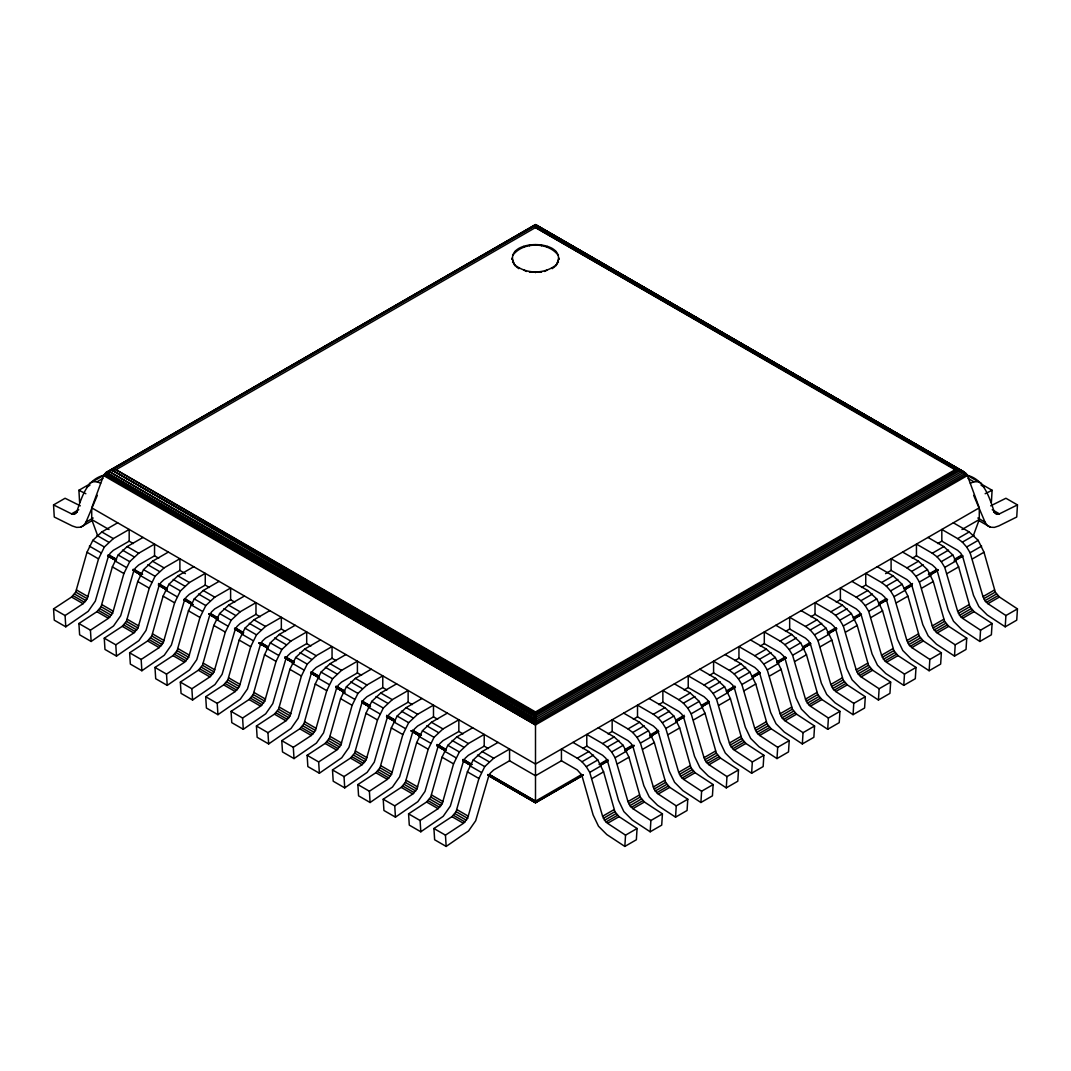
<?xml version="1.0" encoding="UTF-8"?>
<svg xmlns="http://www.w3.org/2000/svg" width="1071" height="1071" viewBox="0 0 1071 1071"><rect width="100%" height="100%" fill="white"/><g stroke="black" fill="none" stroke-linecap="round" stroke-linejoin="round"><path stroke-width="1.5" d="M991.385 502.366L992.094 490.277L982 484.453M990.688 505.833L1005.923 498.256L1017.45 504.91L1016.74 517.012L998.734 525.955L994.357 527.387L990.407 527.213L987.221 525.419L985.039 522.153L973.673 495.338M498.042 742.404L482.191 751.561L473.208 759.968L467.398 771.843L456.085 811.671L451.935 816.651L433.929 828.499L434.639 839.771L446.165 846.425L468.549 830.962L475.685 820.747L488.389 777.238L490.478 772.954L493.718 769.929L509.568 760.771L535.5 775.752L561.432 760.771L577.282 769.929L581.767 775.029L593.133 814.977L598.502 826.223L606.829 834.577L624.835 846.425L625.544 835.152L637.071 828.499L619.065 816.651L614.915 811.671L603.602 771.843L597.792 759.968L588.809 751.561L572.958 742.404M637.071 828.499L636.361 839.771L624.835 846.425M582.651 748.535L586.788 746.139L602.638 755.283L605.878 758.308L607.967 762.592L618.489 800.332L623.858 811.59L632.185 819.931L650.191 831.792L650.9 820.506L662.427 813.853L644.421 802.005L640.271 797.025L628.972 757.21L623.148 745.322L614.165 736.915L598.328 727.771M662.427 813.853L661.717 825.125L650.191 831.792M608.007 733.889L612.157 731.493L628.008 740.65L631.234 743.676L633.336 747.946L643.845 785.686L649.227 796.944L657.54 805.298L675.547 817.146L676.256 805.874L687.783 799.22L669.777 787.359L665.64 782.392L654.327 742.564L648.504 730.676L639.534 722.282L623.683 713.125M687.783 799.22L687.073 810.493L675.547 817.146M633.363 719.257L637.513 716.86L653.364 726.004L656.59 729.03L658.692 733.314L669.214 771.053L674.583 782.299L682.896 790.652L700.903 802.5L701.612 791.228L713.139 784.574L695.133 772.727L690.996 767.746L679.683 727.932L673.86 716.044L664.89 707.636L649.039 698.493M713.139 784.574L712.429 795.847L700.903 802.5M658.719 704.611L662.869 702.215L678.719 711.358L681.946 714.384L684.048 718.668L694.57 756.407L699.939 767.666L708.266 776.02L726.272 787.868L726.981 776.582L738.508 769.929L720.502 758.081L716.352 753.1L705.039 713.286L699.229 701.398L690.246 692.991L674.395 683.847M738.508 769.929L737.799 781.214L726.272 787.868M684.074 689.965L688.225 687.569L704.075 696.726L707.315 699.751L709.404 704.022L719.926 741.761L725.295 753.02L733.622 761.374L751.628 773.222L752.337 761.95L763.864 755.296L745.858 743.448L741.708 738.468L730.409 698.64L724.585 686.765L715.602 678.358L699.751 669.201M763.864 755.296L763.154 766.568L751.628 773.222M709.444 675.332L713.594 672.936L729.431 682.08L732.671 685.105L734.76 689.389L745.282 727.129L750.651 738.388L758.978 746.728L776.984 758.576L777.693 747.304L789.22 740.65L771.214 728.802L767.064 723.822L755.765 684.008L749.941 672.119L740.958 663.712L725.121 654.568M789.22 740.65L788.51 751.922L776.984 758.576M734.8 660.687L738.95 658.29L754.801 667.447L758.027 670.473L760.129 674.743L770.651 712.483L776.02 723.742L784.333 732.095L802.34 743.943L803.049 732.671L814.576 726.004L796.57 714.156L792.433 709.189L781.12 669.362L775.297 657.474L766.327 649.08L750.476 639.923M814.576 726.004L813.866 737.29L802.34 743.943M760.156 646.041L764.306 643.644L780.157 652.801L783.383 655.827L785.485 660.111L796.007 697.85L801.376 709.096L809.703 717.45L827.709 729.297L828.405 718.025L839.932 711.372L821.926 699.524L817.789 694.543L806.476 654.716L800.666 642.841L791.683 634.434L775.832 625.277M839.932 711.372L839.236 722.644L827.709 729.297M785.512 631.408L789.662 629.012L805.512 638.155L808.752 641.181L810.841 645.465L821.363 683.204L826.732 694.463L835.059 702.804L853.065 714.665L853.774 703.379L865.301 696.726L847.295 684.878L843.145 679.898L831.832 640.083L826.022 628.195L817.039 619.788L801.188 610.644M865.301 696.726L864.592 708.011L853.065 714.665M810.881 616.762L815.018 614.366L830.868 623.523L834.108 626.548L836.197 630.819L846.719 668.558L852.088 679.817L860.415 688.171L878.421 700.019L879.13 688.747L890.657 682.093L872.651 670.232L868.501 665.265L857.202 625.437L851.378 613.549L842.395 605.155L826.544 595.998M890.657 682.093L889.947 693.365L878.421 700.019M836.237 602.13L840.387 599.733L856.238 608.877L859.464 611.902L861.566 616.186L872.075 653.926L877.457 665.171L885.771 673.525L903.777 685.373L904.486 674.101L916.013 667.447L898.007 655.599L893.87 650.619L882.558 610.805L876.734 598.917L867.764 590.509L851.914 581.366M916.013 667.447L915.303 678.719L903.777 685.373M861.593 587.484L865.743 585.087L881.594 594.244L884.82 597.257L886.922 601.541L897.444 639.28L902.813 650.539L911.126 658.893L929.133 670.741L929.842 659.455L941.369 652.801L923.363 640.953L919.226 635.973L907.913 596.159L902.09 584.271L893.12 575.877L877.269 566.72M941.369 652.801L940.659 664.087L929.133 670.741M885.57 573.641L891.099 570.441L906.95 579.598L910.176 582.624L912.278 586.895L922.8 624.647L928.169 635.893L936.496 644.247L954.502 656.095L955.212 644.822L966.738 638.169L948.732 626.321L944.582 621.341L933.269 581.513L927.459 569.638L918.476 561.231L902.625 552.074M966.738 638.169L966.029 649.441L954.502 656.095M912.305 558.205L916.455 555.809L932.306 564.953L935.545 567.978L937.634 572.262L948.156 610.001L953.525 621.26L961.852 629.601L979.858 641.462L980.567 630.176L992.094 623.523L974.088 611.675L969.938 606.695L958.639 566.88L952.815 554.992L943.832 546.585L927.981 537.441M992.094 623.523L991.385 634.795L979.858 641.462M937.674 543.559L941.824 541.163L957.661 550.32L960.901 553.346L962.99 557.616L973.512 595.356L978.881 606.614L987.208 614.968L1005.214 626.816L1005.923 615.544L1017.45 608.89L999.444 597.029L995.294 592.062L983.995 552.234L978.171 540.346L969.188 531.952L953.351 522.795M1017.45 608.89L1016.74 620.163L1005.214 626.816M511.871 258.968L511.871 258.231L515.044 265.795C497.988 237.561 573.012 237.561 555.956 265.795L559.129 258.231L559.129 258.968M133.326 543.559L129.176 541.163L113.339 550.32L110.099 553.346L108.01 557.616L95.306 601.139L88.17 611.354L65.786 626.816L54.26 620.163L53.55 608.89L71.556 597.029L75.706 592.062L87.005 552.234L92.829 540.346L101.812 531.952L117.649 522.795M65.786 626.816L65.077 615.544L83.083 603.683L87.233 598.716L98.532 558.888L104.356 547L113.339 538.606L129.176 529.449L129.176 541.163M158.695 558.205L154.545 555.809L138.695 564.953L135.455 567.978L133.366 572.262L120.662 615.785L113.526 625.986L91.142 641.462L79.615 634.795L78.906 623.523L96.912 611.675L101.062 606.695L112.361 566.88L118.185 554.992L127.168 546.585L143.019 537.441M91.142 641.462L90.433 630.176L108.439 618.328L112.589 613.348L123.888 573.534L129.711 561.646L138.695 553.238L154.545 544.095L154.545 555.809M185.43 573.641L179.901 570.441L164.05 579.598L160.824 582.624L158.722 586.895L146.017 630.417L138.895 640.632L116.498 656.095L104.971 649.441L104.262 638.169L122.268 626.321L126.418 621.341L137.731 581.513L143.541 569.638L152.524 561.231L168.375 552.074M116.498 656.095L115.788 644.822L133.795 632.974L137.945 627.994L149.257 588.166L155.067 576.292L164.05 567.884L179.901 558.741L179.901 570.441M209.407 587.484L205.257 585.087L189.406 594.244L186.18 597.257L184.078 601.541L171.373 645.063L164.251 655.265L141.867 670.741L130.341 664.087L129.631 652.801L147.637 640.953L151.774 635.973L163.087 596.159L168.91 584.271L177.88 575.877L193.731 566.72M141.867 670.741L141.158 659.455L159.164 647.607L163.301 642.64L174.613 602.812L180.437 590.924L189.406 582.53L205.257 573.373L205.257 585.087M234.763 602.13L230.613 599.733L214.762 608.877L211.536 611.902L209.434 616.186L196.743 659.696L189.607 669.911L167.223 685.373L155.697 678.719L154.987 667.447L172.993 655.599L177.13 650.619L188.442 610.805L194.266 598.917L203.236 590.509L219.086 581.366M167.223 685.373L166.514 674.101L184.52 662.253L188.657 657.273L199.969 617.458L205.793 605.57L214.762 597.163L230.613 588.019L230.613 599.733M260.119 616.762L255.982 614.366L240.132 623.523L236.892 626.548L234.803 630.819L222.099 674.342L214.963 684.556L192.579 700.019L181.053 693.365L180.343 682.093L198.349 670.232L202.499 665.265L213.798 625.437L219.622 613.549L228.605 605.155L244.456 595.998M192.579 700.019L191.87 688.747L209.876 676.899L214.026 671.919L225.325 632.091L231.149 620.216L240.132 611.809L255.982 602.652L255.982 614.366M285.488 631.408L281.338 629.012L265.488 638.155L262.248 641.181L260.159 645.465L247.455 688.988L240.319 699.189L217.935 714.665L206.408 708.011L205.699 696.726L223.705 684.878L227.855 679.898L239.168 640.083L244.978 628.195L253.961 619.788L269.812 610.644M217.935 714.665L217.226 703.379L235.232 691.531L239.382 686.551L250.694 646.737L256.505 634.849L265.488 626.441L281.338 617.298L281.338 629.012M310.844 646.041L306.694 643.644L290.843 652.801L287.617 655.827L285.515 660.111L272.81 703.62L265.688 713.835L243.291 729.297L231.764 722.644L231.068 711.372L249.074 699.524L253.211 694.543L264.524 654.716L270.334 642.841L279.317 634.434L295.168 625.277M243.291 729.297L242.595 718.025L260.601 706.177L264.738 701.197L276.05 661.383L281.86 649.495L290.843 641.087L306.694 631.944L306.694 643.644M336.2 660.687L332.05 658.29L316.199 667.447L312.973 670.473L310.871 674.743L298.18 718.266L291.044 728.481L268.66 743.943L257.134 737.29L256.424 726.004L274.43 714.156L278.567 709.189L289.88 669.362L295.703 657.474L304.673 649.08L320.524 639.923M268.66 743.943L267.951 732.671L285.957 720.81L290.094 715.843L301.406 676.015L307.23 664.127L316.199 655.733L332.05 646.576L332.05 658.29M361.556 675.332L357.406 672.936L341.569 682.08L338.329 685.105L336.24 689.389L323.536 732.899L316.4 743.113L294.016 758.576L282.49 751.922L281.78 740.65L299.786 728.802L303.936 723.822L315.235 684.008L321.059 672.119L330.042 663.712L345.879 654.568M294.016 758.576L293.307 747.304L311.313 735.456L315.463 730.476L326.762 690.661L332.586 678.773L341.569 670.366L357.406 661.222L357.406 672.936M386.926 689.965L382.775 687.569L366.925 696.726L363.685 699.751L361.596 704.022L348.892 747.545L341.756 757.759L319.372 773.222L307.846 766.568L307.136 755.296L325.142 743.448L329.292 738.468L340.591 698.64L346.415 686.765L355.398 678.358L371.249 669.201M319.372 773.222L318.663 761.95L336.669 750.102L340.819 745.121L352.118 705.294L357.942 693.419L366.925 685.012L382.775 675.855L382.775 687.569M412.281 704.611L408.131 702.215L392.281 711.358L389.054 714.384L386.952 718.668L374.248 762.191L367.125 772.392L344.728 787.868L333.201 781.214L332.492 769.929L350.498 758.081L354.648 753.1L365.961 713.286L371.771 701.398L380.754 692.991L396.605 683.847M344.728 787.868L344.019 776.582L362.025 764.734L366.175 759.754L377.487 719.94L383.298 708.051L392.281 699.658L408.131 690.5L408.131 702.215M437.637 719.257L433.487 716.86L417.636 726.004L414.41 729.03L412.308 733.314L399.603 776.823L392.481 787.038L370.097 802.5L358.571 795.847L357.861 784.574L375.867 772.727L380.004 767.746L391.317 727.932L397.14 716.044L406.11 707.636L421.961 698.493M370.097 802.5L369.388 791.228L387.394 779.38L391.531 774.4L402.843 734.586L408.667 722.697L417.636 714.29L433.487 705.146L433.487 716.86M462.993 733.889L458.843 731.493L442.992 740.65L439.766 743.676L437.664 747.946L424.973 791.469L417.837 801.684L395.453 817.146L383.927 810.493L383.217 799.22L401.223 787.359L405.36 782.392L416.673 742.564L422.496 730.676L431.466 722.282L447.317 713.125M395.453 817.146L394.744 805.874L412.75 794.026L416.887 789.046L428.199 749.218L434.023 737.33L442.992 728.936L458.843 719.779L458.843 731.493M488.349 748.535L484.212 746.139L468.362 755.283L465.122 758.308L463.033 762.592L450.329 806.115L443.193 816.316L420.809 831.792L409.283 825.125L408.573 813.853L426.579 802.005L430.729 797.025L442.028 757.21L447.852 745.322L456.835 736.915L472.672 727.771M420.809 831.792L420.1 820.506L438.106 808.659L442.256 803.678L453.555 763.864L459.379 751.976L468.362 743.569L484.212 734.425L484.212 746.139M446.165 846.425L445.456 835.152L463.462 823.304L467.612 818.324L478.924 778.51L484.735 766.622L493.718 758.214L509.568 749.071L509.568 760.771M97.943 536.437L91.718 519.542L91.718 507.828L103.606 475.551L106.257 472.391L535.5 224.575L964.221 472.057L967.394 475.551L979.282 507.828L979.282 519.542L973.057 536.437M89.362 483.49L104.356 475.082C86.349 479.54 81.972 497.078 76.483 512.487L74.555 514.308L71.556 513.852L53.55 504.91L54.26 517.012L72.266 525.955L76.643 527.387L80.593 527.213L83.779 525.419L85.961 522.153L97.327 495.338M558.326 254.711L558.326 255.434C548.285 241.671 522.715 241.671 512.674 255.434L512.674 254.711M515.044 265.059C526.343 274.23 544.657 274.23 555.956 265.059M554.711 266.733L552.208 268.62L552.208 267.884M959.522 470.156L966.752 474.333L535.5 723.313L104.717 473.743L285.421 369.415M288.313 367.741L521.042 233.371M523.933 231.711L535.5 225.03L547.094 231.711L535.5 225.03M967.394 475.551L535.5 724.906L104.048 474.64L109.831 471.294M53.55 504.91L65.077 498.256L80.312 505.833M79.615 502.366L78.906 490.277L89 484.453M87.005 486.903L89.884 485.243M92.829 481.736L97.1 481.803L102.87 478.483M71.556 513.852L78.759 509.702M73.136 514.375L77.46 511.884M85.961 522.153L93.164 518.003M80.593 527.213L92.427 520.426M535.5 719.578L108.573 471.146L116.003 469.754L535.5 711.947L954.997 469.754L964.221 472.057L535.5 719.578L106.257 472.391L535.5 224.656L964.221 472.057M966.752 474.333L535.5 225.633L958.117 469.982L535.5 713.982L112 470.129L535.5 712.898L956.537 469.808L535.5 225.633L112 470.129L535.5 715.709L960.326 470.437M962.401 471.133L535.5 717.61L108.573 471.146L535.5 715.709M104.717 473.743L535.5 721.519L965.694 473.141L535.5 224.575L535.5 227.561L116.003 469.754L535.5 712.898M979.282 507.828L535.5 764.038L91.718 507.828M961.986 529.516L979.282 519.542M561.432 760.771L561.432 749.071L577.282 758.214L588.809 751.561M586.788 746.139L586.788 734.425L602.638 743.569L614.165 736.915M612.157 731.493L612.157 719.779L628.008 728.936L639.534 722.282M637.513 716.86L637.513 705.146L653.364 714.29L664.89 707.636M662.869 702.215L662.869 690.5L678.719 699.658L690.246 692.991M688.225 687.569L688.225 675.855L704.075 685.012L715.602 678.358M713.594 672.936L713.594 661.222L729.431 670.366L740.958 663.712M738.95 658.29L738.95 646.576L754.801 655.733L766.327 649.08M764.306 643.644L764.306 631.944L780.157 641.087L791.683 634.434M789.662 629.012L789.662 617.298L805.512 626.441L817.039 619.788M815.018 614.366L815.018 602.652L830.868 611.809L842.395 605.155M840.387 599.733L840.387 588.019L856.238 597.163L867.764 590.509M865.743 585.087L865.743 573.373L881.594 582.53L893.12 575.877M891.099 570.441L891.099 558.741L906.95 567.884L918.476 561.231M916.455 555.809L916.455 544.095L932.306 553.238L943.832 546.585M941.824 541.163L941.824 529.449L957.661 538.606L969.188 531.952M577.282 758.214L581.981 761.749L593.508 755.095M602.638 743.569L607.337 747.116L618.864 740.463M628.008 728.936L632.707 732.47L644.233 725.817M653.364 714.29L658.063 717.824L669.589 711.171M678.719 699.658L683.418 703.192L694.945 696.538M704.075 685.012L708.774 688.546L720.301 681.892M729.431 670.366L734.144 673.913L745.67 667.246M754.801 655.733L759.5 659.267L771.026 652.614M780.157 641.087L784.856 644.622L796.382 637.968M805.512 626.441L810.212 629.989L821.738 623.335M830.868 611.809L835.567 615.343L847.094 608.689M856.238 597.163L860.937 600.697L872.463 594.044M881.594 582.53L886.293 586.065L897.819 579.411M906.95 567.884L911.649 571.419L923.175 564.765M932.306 553.238L937.005 556.786L948.531 550.133M957.661 538.606L962.374 542.14L973.9 535.487M581.981 761.749L586.265 766.622L597.792 759.968M607.337 747.116L611.621 751.976L623.148 745.322M632.707 732.47L636.977 737.33L648.504 730.676M658.063 717.824L662.333 722.697L673.86 716.044M683.418 703.192L687.702 708.051L699.229 701.398M708.774 688.546L713.058 693.419L724.585 686.765M734.144 673.913L738.414 678.773L749.941 672.119M759.5 659.267L763.77 664.127L775.297 657.474M784.856 644.622L789.14 649.495L800.666 642.841M810.212 629.989L814.495 634.849L826.022 628.195M835.567 615.343L839.851 620.216L851.378 613.549M860.937 600.697L865.207 605.57L876.734 598.917M886.293 586.065L890.563 590.924L902.09 584.271M911.649 571.419L915.933 576.292L927.459 569.638M937.005 556.786L941.289 561.646L952.815 554.992M962.374 542.14L966.644 547L978.171 540.346M489.166 774.48L535.5 801.162L581.727 774.48M599.064 764.466L607.726 759.459M625.062 749.459L632.278 745.282M649.615 735.282L658.277 730.275M675.614 720.261L684.275 715.267M701.612 705.254L708.841 701.09M726.178 691.076L734.84 686.069M752.177 676.069L759.393 671.892M776.729 661.891L785.391 656.884M802.728 646.871L809.957 642.707M827.281 632.693L835.956 627.7M853.292 617.686L860.508 613.522M879.291 602.678L886.507 598.502M903.844 588.501L912.505 583.494M928.396 574.324L937.071 569.317M954.395 559.316L961.624 555.139M525.366 796.355L535.5 802.192L583.186 774.668M600.523 764.654L607.859 760.236M625.223 750.209L633.912 745.188M651.101 735.456L658.504 730.984M675.667 721.278L683.111 716.78M701.92 705.923L709.163 701.746M726.526 691.719L733.755 687.542M752.257 677.059L759.808 672.508M777.171 662.48L785.86 657.46M803.223 647.433L810.466 643.256M827.829 633.242L836.505 628.222M853.4 618.663L861.111 614.018M878.474 603.99L885.717 599.814M904.526 588.956L911.756 584.779M929.133 574.752L937.808 569.732M955.171 559.705L962.414 555.528M487.747 775.243L535.5 802.822L583.293 774.989M600.617 765.096L607.926 760.771M625.303 750.731L633.992 745.724M649.923 736.527L658.625 731.506M675.868 721.653L684.556 716.646M701.92 706.619L709.31 702.228M726.7 692.201L735.389 687.18M752.565 677.367L760.008 672.963M777.399 662.936L786.087 657.915M802.018 648.718L810.707 643.698M827.829 633.925L836.505 628.918M853.868 618.891L861.405 614.433M878.782 604.392L887.471 599.372M904.526 589.639L912.104 585.154M929.481 575.127L938.169 570.107M954.1 560.909L962.802 555.889M487.8 775.069L535.5 802.701L583.293 775.23M600.684 765.203L607.926 761.012M625.303 750.985L633.992 745.965M651.369 735.924L658.611 731.747M675.988 721.707L683.231 717.53M702.067 706.659L709.31 702.482M728.133 691.612L735.375 687.421M752.766 677.394L760.008 673.217M777.385 663.177L786.074 658.156M803.451 648.129L810.693 643.939M828.07 633.912L836.772 628.891M854.149 618.851L861.392 614.674M880.215 603.803L887.457 599.626M904.848 589.586L912.077 585.409M929.467 575.368L938.156 570.361M955.533 560.32L962.775 556.144M625.544 835.152L607.538 823.304L604.539 820.292L602.598 816.249L589.733 772.378L601.259 765.725M650.9 820.506L632.894 808.659L629.895 805.66L627.967 801.603L615.089 757.733L626.615 751.079M676.256 805.874L658.25 794.026L655.251 791.014L653.323 786.957L640.445 743.087L651.971 736.433M701.612 791.228L683.606 779.38L680.607 776.368L678.679 772.325L665.814 728.454L677.341 721.8M726.981 776.582L708.975 764.734L705.976 761.735L704.035 757.679L691.17 713.808L702.696 707.155M752.337 761.95L734.331 750.102L731.332 747.089L729.405 743.033L716.526 699.176L728.052 692.509M777.693 747.304L759.687 735.456L756.688 732.444L754.76 728.4L741.882 684.53L753.408 677.876M803.049 732.671L785.043 720.81L782.044 717.811L780.116 713.755L767.251 669.884L778.778 663.23M828.405 718.025L810.399 706.177L807.414 703.165L805.472 699.122L792.607 655.251L804.134 648.598M853.774 703.379L835.768 691.531L832.769 688.533L830.828 684.476L817.963 640.605L829.49 633.952M879.13 688.747L861.124 676.899L858.125 673.887L856.198 669.83L843.319 625.973L854.845 619.306M904.486 674.101L886.48 662.253L883.481 659.241L881.553 655.198L868.675 611.327L880.201 604.673M929.842 659.455L911.836 647.607L908.837 644.608L906.909 640.552L894.044 596.681L905.571 590.027M955.212 644.822L937.205 632.974L934.207 629.962L932.265 625.919L919.4 582.048L930.927 575.395M980.567 630.176L962.561 618.328L959.562 615.33L957.635 611.273L944.756 567.402L956.283 560.749M1005.923 615.544L987.917 603.683L984.918 600.684L982.991 596.627L970.112 552.756L981.638 546.103M592.076 778.51L603.602 771.843M617.445 763.864L628.972 757.21M642.801 749.218L654.327 742.564M668.157 734.586L679.683 727.932M693.513 719.94L705.039 713.286M718.882 705.294L730.409 698.64M744.238 690.661L755.765 684.008M769.594 676.015L781.12 669.362M794.95 661.383L806.476 654.716M820.306 646.737L831.832 640.083M845.675 632.091L857.202 625.437M871.031 617.458L882.558 610.805M896.387 602.812L907.913 596.159M921.743 588.166L933.269 581.513M947.112 573.534L958.639 566.88M972.468 558.888L983.995 552.234M602.598 816.249L614.125 809.582M627.967 801.603L639.494 794.95M653.323 786.957L664.85 780.304M678.679 772.325L690.206 765.671M704.035 757.679L715.562 751.025M729.405 743.033L740.931 736.379M754.76 728.4L766.287 721.747M780.116 713.755L791.643 707.101M805.472 699.122L816.999 692.455M830.828 684.476L842.355 677.823M856.198 669.83L867.724 663.177M881.553 655.198L893.08 648.544M906.909 640.552L918.436 633.898M932.265 625.919L943.792 619.252M957.635 611.273L969.161 604.62M982.991 596.627L994.517 589.974M603.388 818.324L614.915 811.671M628.744 803.678L640.271 797.025M654.113 789.046L665.64 782.392M679.469 774.4L690.996 767.746M704.825 759.754L716.352 753.1M730.181 745.121L741.708 738.468M755.537 730.476L767.064 723.822M780.906 715.843L792.433 709.189M806.262 701.197L817.789 694.543M831.618 686.551L843.145 679.898M856.974 671.919L868.501 665.265M882.343 657.273L893.87 650.619M907.699 642.64L919.226 635.973M933.055 627.994L944.582 621.341M958.411 613.348L969.938 606.695M983.767 598.716L995.294 592.062M604.539 820.292L616.066 813.639M629.895 805.66L641.422 798.993M655.251 791.014L666.778 784.36M680.607 776.368L692.134 769.714M705.976 761.735L717.503 755.082M731.332 747.089L742.859 740.436M756.688 732.444L768.215 725.79M782.044 717.811L793.571 711.157M807.414 703.165L818.94 696.511M832.769 688.533L844.296 681.879M858.125 673.887L869.652 667.233M883.481 659.241L895.008 652.587M908.837 644.608L920.364 637.955M934.207 629.962L945.733 623.309M959.562 615.33L971.089 608.663M984.918 600.684L996.445 594.03M605.958 822.006L617.485 815.339M631.314 807.36L642.841 800.706M656.67 792.714L668.197 786.06M682.026 778.082L693.566 771.428M707.395 763.436L718.922 756.782M732.751 748.79L744.278 742.136M758.107 734.157L769.634 727.504M783.463 719.511L794.99 712.858M808.833 704.879L820.359 698.212M834.189 690.233L845.715 683.579M859.544 675.587L871.071 668.933M884.9 660.954L896.427 654.301M910.256 646.308L921.783 639.655M935.626 631.662L947.152 625.009M960.982 617.03L972.508 610.376M986.337 602.384L997.864 595.73M607.538 823.304L619.065 816.651M632.894 808.659L644.421 802.005M658.25 794.026L669.777 787.359M683.606 779.38L695.133 772.727M708.975 764.734L720.502 758.081M734.331 750.102L745.858 743.448M759.687 735.456L771.214 728.802M785.043 720.81L796.57 714.156M810.399 706.177L821.926 699.524M835.768 691.531L847.295 684.878M861.124 676.899L872.651 670.232M886.48 662.253L898.007 655.599M911.836 647.607L923.363 640.953M937.205 632.974L948.732 626.321M962.561 618.328L974.088 611.675M987.917 603.683L999.444 597.029M985.159 493.718L992.094 490.277M981.638 483.49L966.644 475.082C984.651 479.54 989.028 497.078 994.517 512.487L996.445 514.308L999.444 513.852L1017.45 504.91M970.366 483.222L973.9 481.803L978.171 481.736M960.326 556.92L962.401 556.224M544.47 271.458L547.308 270.053M529.382 272.141L541.618 272.141M526.53 271.458L523.692 270.053M110.862 556.893L108.573 556.21L115.802 560.387L107.702 555.795L115.802 560.387M97.1 481.803L100.634 483.222M78.906 490.277L85.841 493.718M956.537 469.808L535.5 227.561L954.997 469.754M549.985 233.384L965.694 473.141M981.116 485.243L983.995 486.903M968.13 478.483L973.9 481.803M992.241 509.702L999.444 513.852M993.54 511.884L997.864 514.375M977.836 518.003L985.039 522.153M978.573 520.426L990.407 527.213M104.048 474.64L535.5 723.313M103.606 475.551L535.5 724.906M91.718 519.542L109.014 529.516M101.812 531.952L113.339 538.606M127.168 546.585L138.695 553.238M152.524 561.231L164.05 567.884M177.88 575.877L189.406 582.53M203.236 590.509L214.762 597.163M228.605 605.155L240.132 611.809M253.961 619.788L265.488 626.441M279.317 634.434L290.843 641.087M304.673 649.08L316.199 655.733M330.042 663.712L341.569 670.366M355.398 678.358L366.925 685.012M380.754 692.991L392.281 699.658M406.11 707.636L417.636 714.29M431.466 722.282L442.992 728.936M456.835 736.915L468.362 743.569M482.191 751.561L493.718 758.214M97.1 535.487L108.626 542.14M122.469 550.133L133.995 556.786M147.825 564.765L159.351 571.419M173.181 579.411L184.707 586.065M198.537 594.044L210.063 600.697M223.906 608.689L235.433 615.343M249.262 623.335L260.789 629.989M274.618 637.968L286.144 644.622M299.974 652.614L311.5 659.267M325.33 667.246L336.856 673.913M350.699 681.892L362.226 688.546M376.055 696.538L387.582 703.192M401.411 711.171L412.937 717.824M426.767 725.817L438.293 732.47M452.136 740.463L463.663 747.116M477.492 755.095L489.019 761.749M92.829 540.346L104.356 547M118.185 554.992L129.711 561.646M143.541 569.638L155.067 576.292M168.91 584.271L180.437 590.924M194.266 598.917L205.793 605.57M219.622 613.549L231.149 620.216M244.978 628.195L256.505 634.849M270.334 642.841L281.86 649.495M295.703 657.474L307.23 664.127M321.059 672.119L332.586 678.773M346.415 686.765L357.942 693.419M371.771 701.398L383.298 708.051M397.14 716.044L408.667 722.697M422.496 730.676L434.023 737.33M447.852 745.322L459.379 751.976M473.208 759.968L484.735 766.622M109.376 555.139L116.605 559.316M133.929 569.317L142.604 574.324M158.495 583.494L167.156 588.501M184.493 598.502L191.709 602.678M210.492 613.522L217.708 617.686M235.044 627.7L243.719 632.693M261.043 642.707L268.272 646.871M285.609 656.884L294.271 661.891M311.607 671.892L318.823 676.069M336.16 686.069L344.822 691.076M362.159 701.09L369.388 705.254M386.725 715.267L395.386 720.261M412.723 730.275L421.385 735.282M438.722 745.282L445.938 749.459M463.274 759.459L471.936 764.466M489.273 774.48L535.5 801.162M141.693 574.391L133.005 569.397L141.693 574.471M159.057 584.405L166.3 588.568M185.122 599.412L192.365 603.575M209.742 613.576L218.417 618.583M235.794 628.583L243.037 632.747M260.414 642.761L267.656 646.924M285.02 656.925L293.708 661.932M311.085 671.932L318.328 676.109M337.151 686.939L344.38 691.116M361.757 701.117L370.446 706.124M387.822 716.124L395.065 720.288M412.429 730.302L421.117 735.295M437.048 744.465L445.737 749.472M463.114 759.473L471.789 764.48M159.057 584.512L166.3 588.689M185.122 599.559L192.365 603.749M209.742 613.79L218.417 618.81M235.794 628.838L243.037 633.028M260.414 643.069L267.656 647.245M285.02 657.286L293.708 662.306M311.085 672.347L318.328 676.524M337.151 687.408L344.38 691.585M361.757 701.625L370.446 706.646M387.822 716.686L395.065 720.863M412.429 730.904L419.671 735.081M437.048 745.121L445.737 750.142M463.114 760.182L470.343 764.359L463.221 760.33M489.166 775.243L535.5 802.005L487.8 774.507M166.875 589.465L159.646 585.302L166.875 589.545M184.225 599.465L192.9 604.472M208.805 613.629L217.48 618.636M234.817 628.637L242.046 632.8M259.396 642.814L268.071 647.808M285.421 657.808L294.083 662.815M311.433 672.816L318.663 676.979M336.013 686.98L344.688 691.986M362.025 701.987L369.254 706.15M386.604 716.151L395.279 721.158M437.196 745.336L445.871 750.329M133.165 570.388L140.408 574.551M159.218 585.395L166.46 589.572M191.066 603.736L183.824 599.573L191.522 604.151M209.876 614.58L217.105 618.757M235.928 629.587L243.157 633.764M259.075 642.935L267.763 647.942M285.127 657.942L292.37 662.106M311.179 672.949L318.422 677.126M335.785 687.127L343.015 691.29M361.837 702.134L369.067 706.311M387.889 717.142L395.119 721.318M412.482 731.319L419.725 735.496M438.534 746.326L444.331 749.66M464.586 761.334L470.37 764.681M496.422 779.688L487.747 774.681L496.475 779.621M268.125 648.343L259.075 643.109L267.763 648.169M292.691 662.521L285.127 658.143L292.691 662.628M344.728 692.535L335.785 687.395L343.282 691.826M369.294 706.699L361.837 702.429L369.294 706.847M386.631 716.713L395.306 721.707M411.21 730.891L419.872 735.884L411.184 730.743M444.331 750.061L437.222 745.885L444.425 749.954M463.234 760.892L470.37 765.096M183.824 599.68L191.522 604.205M386.631 716.874L395.306 721.881M411.21 731.051L419.872 736.058M437.088 745.978L444.452 750.249M463.141 761.026L470.464 765.27M89.362 546.103L100.888 552.756M114.717 560.749L126.244 567.402M140.073 575.395L151.6 582.048M165.429 590.027L176.956 596.681M190.799 604.673L202.325 611.327M216.155 619.306L227.681 625.973M241.511 633.952L253.037 640.605M266.866 648.598L278.393 655.251M292.222 663.23L303.749 669.884M317.592 677.876L329.118 684.53M342.948 692.509L354.474 699.176M368.304 707.155L379.83 713.808M393.659 721.8L405.186 728.454M419.029 736.433L430.555 743.087M444.385 751.079L455.911 757.733M469.741 765.725L481.267 772.378M87.005 552.234L98.532 558.888M112.361 566.88L123.888 573.534M137.731 581.513L149.257 588.166M163.087 596.159L174.613 602.812M188.442 610.805L199.969 617.458M213.798 625.437L225.325 632.091M239.168 640.083L250.694 646.737M264.524 654.716L276.05 661.383M289.88 669.362L301.406 676.015M315.235 684.008L326.762 690.661M340.591 698.64L352.118 705.294M365.961 713.286L377.487 719.94M391.317 727.932L402.843 734.586M416.673 742.564L428.199 749.218M442.028 757.21L453.555 763.864M467.398 771.843L478.924 778.51M76.483 589.974L88.009 596.627M101.839 604.62L113.365 611.273M127.208 619.252L138.735 625.919M152.564 633.898L164.091 640.552M177.92 648.544L189.447 655.198M203.276 663.177L214.802 669.83M228.645 677.823L240.172 684.476M254.001 692.455L265.528 699.122M279.357 707.101L290.884 713.755M304.713 721.747L316.24 728.4M330.069 736.379L341.595 743.033M355.438 751.025L366.965 757.679M380.794 765.671L392.321 772.325M406.15 780.304L417.677 786.957M431.506 794.95L443.033 801.603M456.875 809.582L468.402 816.249M75.706 592.062L87.233 598.716M101.062 606.695L112.589 613.348M126.418 621.341L137.945 627.994M151.774 635.973L163.301 642.64M177.13 650.619L188.657 657.273M202.499 665.265L214.026 671.919M227.855 679.898L239.382 686.551M253.211 694.543L264.738 701.197M278.567 709.189L290.094 715.843M303.936 723.822L315.463 730.476M329.292 738.468L340.819 745.121M354.648 753.1L366.175 759.754M380.004 767.746L391.531 774.4M405.36 782.392L416.887 789.046M430.729 797.025L442.256 803.678M456.085 811.671L467.612 818.324M74.555 594.03L86.082 600.684M99.911 608.663L111.438 615.33M125.267 623.309L136.793 629.962M150.636 637.955L162.163 644.608M175.992 652.587L187.519 659.241M201.348 667.233L212.875 673.887M226.704 681.879L238.231 688.533M252.06 696.511L263.586 703.165M277.429 711.157L288.956 717.811M302.785 725.79L314.312 732.444M328.141 740.436L339.668 747.089M353.497 755.082L365.024 761.735M378.866 769.714L390.393 776.368M404.222 784.36L415.749 791.014M429.578 798.993L441.105 805.66M454.934 813.639L466.461 820.292M73.136 595.73L84.663 602.384M98.492 610.376L110.018 617.03M123.848 625.009L135.374 631.662M149.217 639.655L160.744 646.308M174.573 654.301L186.1 660.954M199.929 668.933L211.456 675.587M225.285 683.579L236.811 690.233M250.641 698.212L262.167 704.879M276.01 712.858L287.537 719.511M301.366 727.504L312.893 734.157M326.722 742.136L338.249 748.79M352.078 756.782L363.605 763.436M377.434 771.428L388.974 778.082M402.803 786.06L414.33 792.714M428.159 800.706L439.686 807.36M453.515 815.339L465.042 822.006M71.556 597.029L83.083 603.683M96.912 611.675L108.439 618.328M122.268 626.321L133.795 632.974M147.637 640.953L159.164 647.607M172.993 655.599L184.52 662.253M198.349 670.232L209.876 676.899M223.705 684.878L235.232 691.531M249.074 699.524L260.601 706.177M274.43 714.156L285.957 720.81M299.786 728.802L311.313 735.456M325.142 743.448L336.669 750.102M350.498 758.081L362.025 764.734M375.867 772.727L387.394 779.38M401.223 787.359L412.75 794.026M426.579 802.005L438.106 808.659M451.935 816.651L463.462 823.304M53.55 608.89L65.077 615.544M78.906 623.523L90.433 630.176M104.262 638.169L115.788 644.822M129.631 652.801L141.158 659.455M154.987 667.447L166.514 674.101M180.343 682.093L191.87 688.747M205.699 696.726L217.226 703.379M231.068 711.372L242.595 718.025M256.424 726.004L267.951 732.671M281.78 740.65L293.307 747.304M307.136 755.296L318.663 761.95M332.492 769.929L344.019 776.582M357.861 784.574L369.388 791.228M383.217 799.22L394.744 805.874M408.573 813.853L420.1 820.506M433.929 828.499L445.456 835.152M549.972 233.398L652.721 292.798M655.613 294.471L678.773 307.846M681.665 309.519L699.028 319.56M701.92 321.233L732.31 338.811M735.201 340.484L784.414 368.919M787.305 370.593L804.669 380.633M807.561 382.307L810.466 383.98M813.358 385.654L824.938 392.347M827.829 394.021L830.721 395.694M833.613 397.368L837.95 399.871M840.855 401.545L843.747 403.218M846.639 404.892L850.976 407.408M853.882 409.082L864.002 414.932M866.894 416.606L871.245 419.122M874.137 420.796L884.271 426.646M887.163 428.32L897.284 434.183M900.189 435.857L916.107 445.054M920.444 447.558L936.362 456.768M939.254 458.442L942.145 460.115M946.496 462.618L949.388 464.292M952.28 465.965L956.617 468.482M162.591 586.493L166.929 588.996M210.291 614.085L213.183 615.758M236.303 629.132L239.194 630.806M260.882 643.35L265.22 645.853M314.352 674.275L318.689 676.792M340.377 689.336L343.269 690.996M362.052 701.866L364.943 703.54M388.077 716.914L390.969 718.587M438.655 746.179L442.992 748.696M466.126 762.07L469.018 763.743M502.259 782.968L499.367 781.295L522.474 794.695L505.151 784.641M525.379 796.342L535.5 802.192M184.225 599.573L192.9 604.58M208.805 613.777L217.48 618.784M234.817 628.811L242.046 632.988M259.396 643.015L268.071 648.022M285.421 658.049L292.637 662.226M311.433 673.097L318.663 677.274M336.013 687.287L344.688 692.308M362.025 702.335L369.254 706.512M386.604 716.539L395.279 721.546M463.221 760.812L470.45 764.989M487.8 775.016L535.5 802.581M106.257 472.391L535.5 721.519M516.289 266.733L518.792 268.62L518.792 267.884M966.644 547L970.112 552.756M941.289 561.646L944.756 567.402M915.933 576.292L919.4 582.048M890.563 590.924L894.044 596.681M865.207 605.57L868.675 611.327M839.851 620.216L843.319 625.973M814.495 634.849L817.963 640.605M789.14 649.495L792.607 655.251M763.77 664.127L767.251 669.884M738.414 678.773L741.882 684.53M713.058 693.419L716.526 699.176M687.702 708.051L691.17 713.808M662.333 722.697L665.814 728.454M636.977 737.33L640.445 743.087M611.621 751.976L615.089 757.733M586.265 766.622L589.733 772.378M558.326 261.766L558.326 262.502M555.956 251.417L555.956 252.154M552.208 248.592L552.208 249.329M547.308 246.424L547.308 247.16M541.618 245.058L541.618 245.794M535.5 244.59L535.5 245.326M535.5 271.873L535.5 272.61M535.5 711.947L535.5 802.822M529.382 245.058L529.382 245.794M523.692 246.424L523.692 247.16M518.792 248.592L518.792 249.329M515.044 251.417L515.044 252.154M512.674 261.766L512.674 262.502M115.628 559.383L108.385 555.22L115.628 559.41M116.284 560.294L107.609 555.287L116.284 560.307M140.863 574.458L133.634 570.294L140.863 574.511M419.859 735.322L412.63 731.158L419.872 735.308M140.944 574.98L133.165 570.415L140.944 574.993M166.956 589.987L158.28 584.98L166.956 590.014M217.547 619.158L208.872 614.165L217.547 619.225M243.157 633.912L234.482 628.905L243.157 633.965M318.716 677.528L311.179 673.19L318.716 677.648"/></g></svg>
